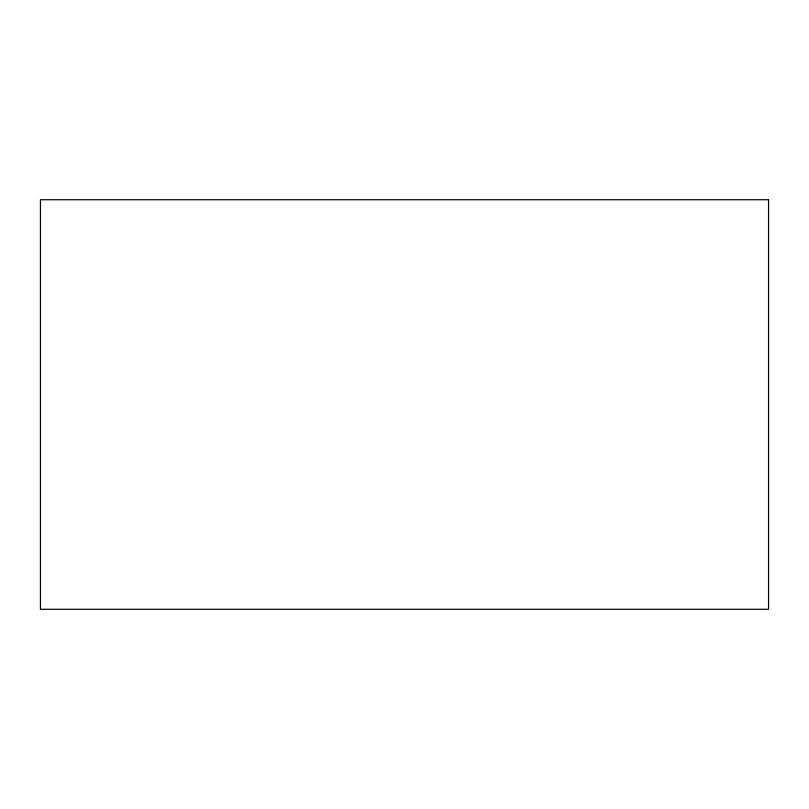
<?xml version="1.0" encoding="UTF-8"?>
<svg xmlns="http://www.w3.org/2000/svg" width="809" height="809" viewBox="0 0 809 809"><rect width="100%" height="100%" fill="white"/><g stroke="black" fill="none" stroke-linecap="round" stroke-linejoin="round"><path stroke-width="1.21" d="M768.55 199.722L40.45 199.722L40.45 609.278L768.55 609.278L768.55 199.722"/></g></svg>
